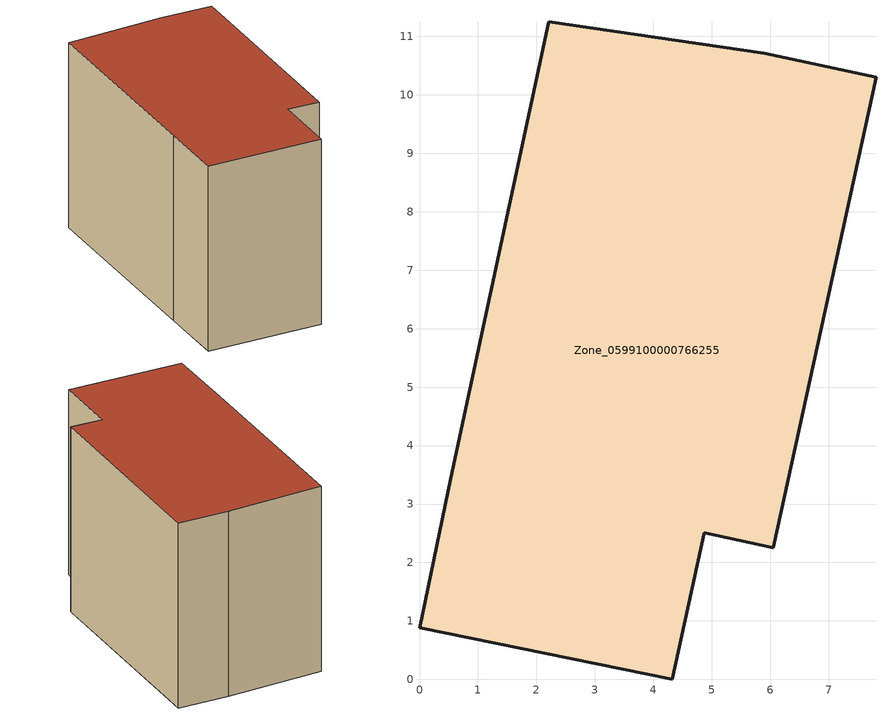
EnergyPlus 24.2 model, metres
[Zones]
Zone_0599100000766255
 floor ground (C_G): 6.05,2.25 4.87,2.51 4.33,0 0,0.89 0.53,3.44 2.21,11.25 5.9,10.71 7.81,10.3 z0
 wall outside (C_F): 0.53,3.44 0,0.89 4.33,0 4.87,2.51 6.05,2.25 7.81,10.3 5.9,10.71 2.21,11.25 0.53,3.44 z0:7.17
 roof outside (C_R): 5.9,10.71 2.21,11.25 0.53,3.44 0,0.89 4.33,0 4.87,2.51 6.05,2.25 7.81,10.3 z7.17
[BUILDING]
Pand.0599100000766255: North Axis=0; Terrain=City; Loads Convergence Tolerance Value=0.04; Temperature Convergence Tolerance Value=0.4; Solar Distribution=FullExterior; Maximum Number of Warmup Days=25; Minimum Number of Warmup Days=1
[Site:Location]
Rotterdam.The.Hague.AP_ZH_NLD Design_Conditions: Latitude=51.96; Longitude=4.45; Time Zone=1; Elevation=-4.5
[SITE:GROUNDTEMPERATURE:BUILDINGSURFACE]
18, 18, 18, 18, 18, 18, 18, 18, 18, 18, 18, 18
[MATERIAL] Thermal Absorptance=0.9; Solar Absorptance=0.7; Visible Absorptance=0.7
Name | Roughness | Thickness | Conductivity | Density | Specific Heat
G.TI.1992-2005 | MediumSmooth | 0.15 | 0.06 | 540 | 1210
F.TI.1992-2005 | Rough | 0.3 | 0.12 | 1920 | 840
R.TI.1992-2005 | MediumRough | 0.2 | 0.08 | 1500 | 1000
[CONSTRUCTION]
C_G: G.TI.1992-2005
C_F: F.TI.1992-2005
C_R: R.TI.1992-2005
[ZONE]
Zone_0599100000766255: Type=1; Multiplier=1; Ceiling Height=Autocalculate; Volume=Autocalculate; Floor Area=autocalculate; Part of Total Floor Area=Yes
[ZONEINFILTRATION:DESIGNFLOWRATE]
Infil_Zone_0599100000766255: Zone or ZoneList or Space or SpaceList=Zone_0599100000766255; Schedule=AlwaysOn; Design Flow Rate Calculation Method=Flow/Area; Flow Rate per Floor Area=0.0015; Constant Term Coefficient=1; Temperature Term Coefficient=0; Velocity Term Coefficient=0; Velocity Squared Term Coefficient=0
[HVACTEMPLATE:ZONE:IDEALLOADSAIRSYSTEM]
Zone_0599100000766255: Maximum Heating Supply Air Temperature=50; Minimum Cooling Supply Air Temperature=13; Maximum Heating Supply Air Humidity Ratio=0.0156; Minimum Cooling Supply Air Humidity Ratio=0.0077; Heating Limit=NoLimit; Cooling Limit=NoLimit; Dehumidification Control Type=ConstantSensibleHeatRatio; Cooling Sensible Heat Ratio=0.7; Dehumidification Setpoint=60; Humidification Control Type=None; Humidification Setpoint=30; Outdoor Air Method=None; Outdoor Air Flow Rate per Person=0.00944; Outdoor Air Flow Rate per Zone Floor Area=0; Outdoor Air Flow Rate per Zone=0; Demand Controlled Ventilation Type=None; Outdoor Air Economizer Type=NoEconomizer; Heat Recovery Type=None; Sensible Heat Recovery Effectiveness=0.7; Latent Heat Recovery Effectiveness=0.65
[ZONECONTROL:THERMOSTAT]
ThermostatControl_Zone_0599100000766255: Zone or ZoneList=Zone_0599100000766255; Control Type Schedule=DualSetpointControlType; Control 1=Thermostat_Zone_0599100000766255; Temperature Difference Between Cutout And Setpoint=0
[THERMOSTATSETPOINT:DUALSETPOINT]
Thermostat_Zone_0599100000766255: Heating Setpoint Temperature Schedule=HeatingSetpoint_Zone_0599100000766255; Cooling Setpoint Temperature Schedule=CoolingSetpoint_Zone_0599100000766255
[SCHEDULE:COMPACT]
HeatingSetpoint_Zone_0599100000766255: Through: 12/31, For: AllDays, Until: 24:00, 21
CoolingSetpoint_Zone_0599100000766255: Through: 12/31, For: AllDays, Until: 24:00, 24
DualSetpointControlType: Through: 12/31, For: AllDays, Until: 24:00, 4
AlwaysOn: Through: 12/31, For: AllDays, Until: 24:00, 1
